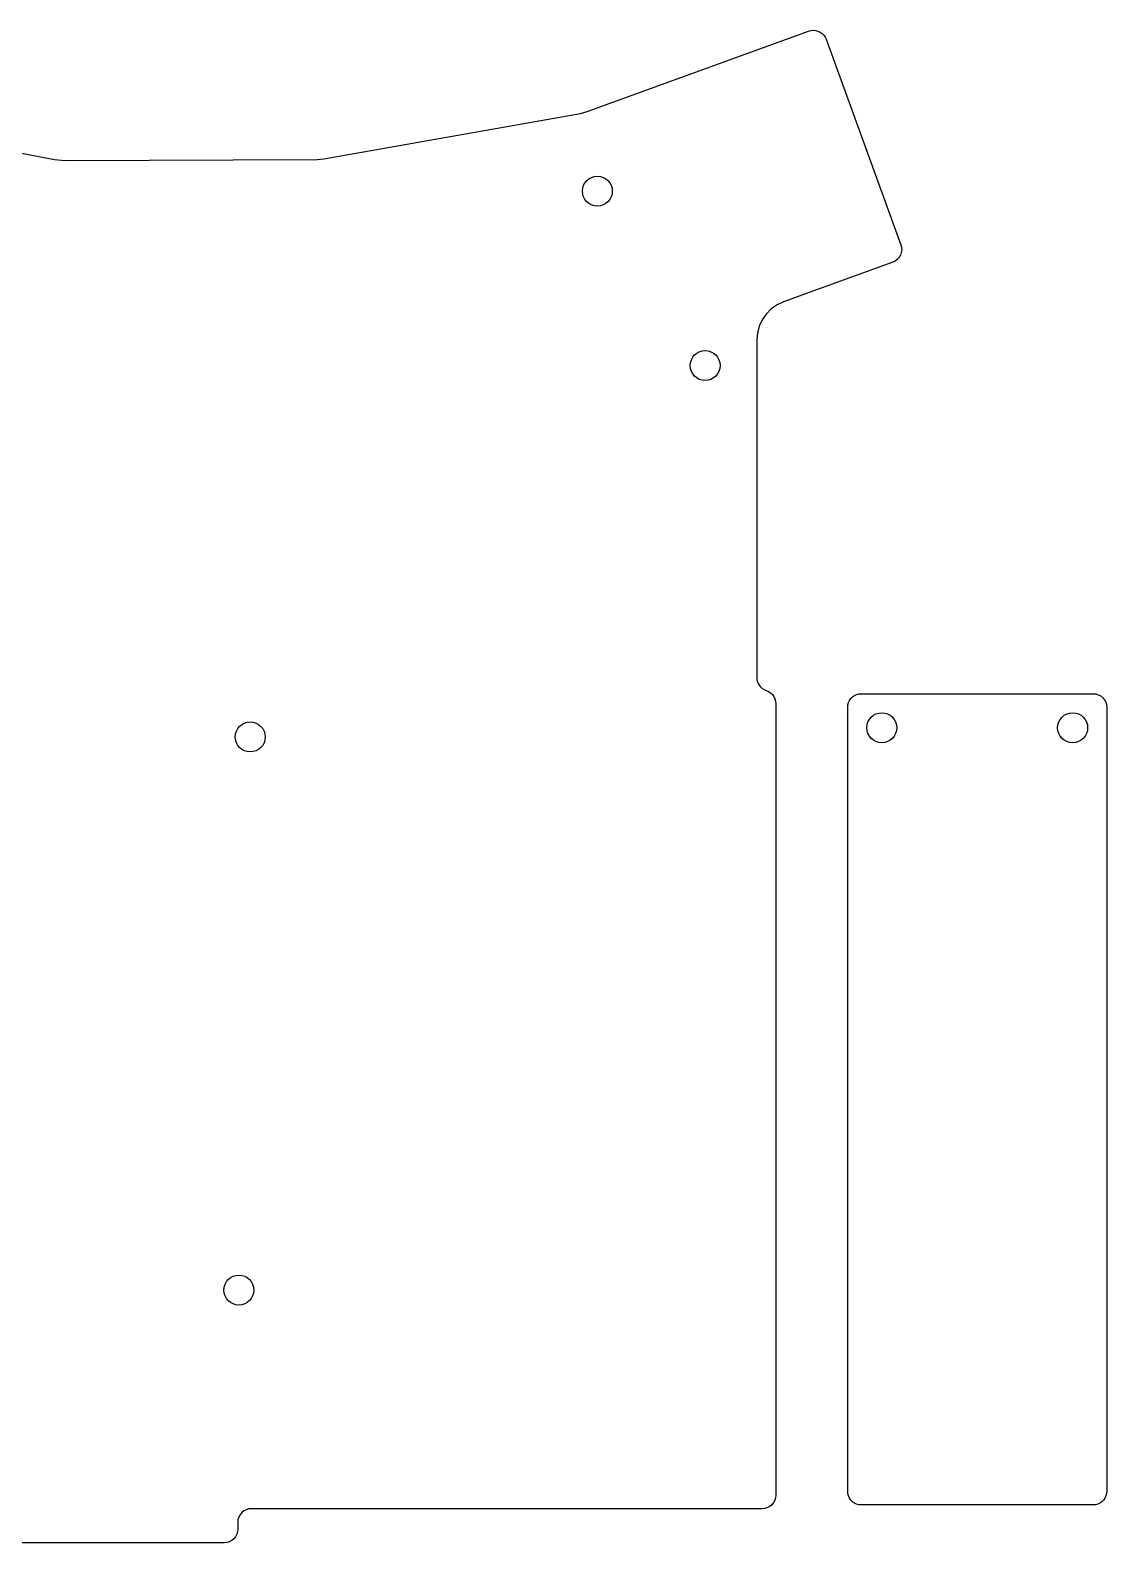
# Model space of a CAD drawing. Header units: inches. Extents: x 184 to 631, y 158 to 480.
# Drawn here: x 407.5 to 631.1, y 165.5 to 479.7 of the extents above; entities that cross this region are included whole.
import ezdxf

# ---------------------------------------------------------------- set-up
doc = ezdxf.new("R2010")
doc.units = ezdxf.units.IN
doc.header["$MEASUREMENT"] = 0

# ---------------------------------------------------------------- blocks, each defined once
blk = doc.blocks.new('block 10')
at = {"color": 7, "lineweight": 25, "true_color": 0xffffff}
blk.add_lwpolyline([(385.45, 458.04), (412.57, 452.81)], dxfattribs=at)
blk = doc.blocks.new('block 9')
blk.add_blockref('block 10', (0, 0))
blk = doc.blocks.new('block 8')
blk.add_blockref('block 9', (0, 0))
blk = doc.blocks.new('block 7')
blk.add_blockref('block 8', (0, 0))
blk = doc.blocks.new('block 14')
at = {"color": 7, "lineweight": 25, "true_color": 0xffffff}
blk.add_lwpolyline([(412.57, 452.81), (414.76, 452.61)], dxfattribs=at)
blk = doc.blocks.new('block 13')
blk.add_blockref('block 14', (0, 0))
blk = doc.blocks.new('block 12')
blk.add_blockref('block 13', (0, 0))
blk = doc.blocks.new('block 11')
blk.add_blockref('block 12', (0, 0))
blk = doc.blocks.new('block 18')
at = {"color": 7, "lineweight": 25, "true_color": 0xffffff}
blk.add_lwpolyline([(414.76, 452.61), (467.08, 452.85)], dxfattribs=at)
blk = doc.blocks.new('block 17')
blk.add_blockref('block 18', (0, 0))
blk = doc.blocks.new('block 16')
blk.add_blockref('block 17', (0, 0))
blk = doc.blocks.new('block 15')
blk.add_blockref('block 16', (0, 0))
blk = doc.blocks.new('block 22')
at = {"color": 7, "lineweight": 25, "true_color": 0xffffff}
blk.add_lwpolyline([(467.08, 452.85), (468.51, 452.98)], dxfattribs=at)
blk = doc.blocks.new('block 21')
blk.add_blockref('block 22', (0, 0))
blk = doc.blocks.new('block 20')
blk.add_blockref('block 21', (0, 0))
blk = doc.blocks.new('block 19')
blk.add_blockref('block 20', (0, 0))
blk = doc.blocks.new('block 26')
at = {"color": 7, "lineweight": 25, "true_color": 0xffffff}
blk.add_lwpolyline([(468.51, 452.98), (521.79, 462.4)], dxfattribs=at)
blk = doc.blocks.new('block 25')
blk.add_blockref('block 26', (0, 0))
blk = doc.blocks.new('block 24')
blk.add_blockref('block 25', (0, 0))
blk = doc.blocks.new('block 23')
blk.add_blockref('block 24', (0, 0))
blk = doc.blocks.new('block 30')
at = {"color": 7, "lineweight": 25, "true_color": 0xffffff}
blk.add_lwpolyline([(521.79, 462.4), (523.21, 462.78)], dxfattribs=at)
blk = doc.blocks.new('block 29')
blk.add_blockref('block 30', (0, 0))
blk = doc.blocks.new('block 28')
blk.add_blockref('block 29', (0, 0))
blk = doc.blocks.new('block 27')
blk.add_blockref('block 28', (0, 0))
blk = doc.blocks.new('block 34')
at = {"color": 7, "lineweight": 25, "true_color": 0xffffff}
blk.add_lwpolyline([(523.21, 462.78), (569.18, 479.51)], dxfattribs=at)
blk = doc.blocks.new('block 33')
blk.add_blockref('block 34', (0, 0))
blk = doc.blocks.new('block 32')
blk.add_blockref('block 33', (0, 0))
blk = doc.blocks.new('block 31')
blk.add_blockref('block 32', (0, 0))
blk = doc.blocks.new('block 38')
at = {"color": 7, "lineweight": 25, "true_color": 0xffffff}
blk.add_lwpolyline([(569.18, 479.51), (569.66, 479.64), (570.15, 479.68), (570.64, 479.64), (571.12, 479.51), (571.56, 479.3), (571.97, 479.02), (572.32, 478.67), (572.6, 478.27), (572.81, 477.82)], dxfattribs=at)
blk = doc.blocks.new('block 37')
blk.add_blockref('block 38', (0, 0))
blk = doc.blocks.new('block 36')
blk.add_blockref('block 37', (0, 0))
blk = doc.blocks.new('block 35')
blk.add_blockref('block 36', (0, 0))
blk = doc.blocks.new('block 42')
at = {"color": 7, "lineweight": 25, "true_color": 0xffffff}
blk.add_lwpolyline([(572.81, 477.82), (588.34, 435.14)], dxfattribs=at)
blk = doc.blocks.new('block 41')
blk.add_blockref('block 42', (0, 0))
blk = doc.blocks.new('block 40')
blk.add_blockref('block 41', (0, 0))
blk = doc.blocks.new('block 39')
blk.add_blockref('block 40', (0, 0))
blk = doc.blocks.new('block 46')
at = {"color": 7, "lineweight": 25, "true_color": 0xffffff}
blk.add_lwpolyline([(588.34, 435.14), (588.48, 434.6), (588.51, 434.05), (588.43, 433.5), (588.25, 432.98), (587.96, 432.5), (587.59, 432.09), (587.15, 431.75), (586.65, 431.52)], dxfattribs=at)
blk = doc.blocks.new('block 45')
blk.add_blockref('block 46', (0, 0))
blk = doc.blocks.new('block 44')
blk.add_blockref('block 45', (0, 0))
blk = doc.blocks.new('block 43')
blk.add_blockref('block 44', (0, 0))
blk = doc.blocks.new('block 50')
at = {"color": 7, "lineweight": 25, "true_color": 0xffffff}
blk.add_lwpolyline([(586.65, 431.52), (563.98, 423.27)], dxfattribs=at)
blk = doc.blocks.new('block 49')
blk.add_blockref('block 50', (0, 0))
blk = doc.blocks.new('block 48')
blk.add_blockref('block 49', (0, 0))
blk = doc.blocks.new('block 47')
blk.add_blockref('block 48', (0, 0))
blk = doc.blocks.new('block 54')
at = {"color": 7, "lineweight": 25, "true_color": 0xffffff}
blk.add_lwpolyline([(563.98, 423.27), (562.64, 422.64), (561.43, 421.79), (560.38, 420.74), (559.54, 419.53), (558.91, 418.19), (558.53, 416.76), (558.4, 415.29)], dxfattribs=at)
blk = doc.blocks.new('block 53')
blk.add_blockref('block 54', (0, 0))
blk = doc.blocks.new('block 52')
blk.add_blockref('block 53', (0, 0))
blk = doc.blocks.new('block 51')
blk.add_blockref('block 52', (0, 0))
blk = doc.blocks.new('block 58')
at = {"color": 7, "lineweight": 25, "true_color": 0xffffff}
blk.add_lwpolyline([(558.4, 415.29), (558.4, 345.24)], dxfattribs=at)
blk = doc.blocks.new('block 57')
blk.add_blockref('block 58', (0, 0))
blk = doc.blocks.new('block 56')
blk.add_blockref('block 57', (0, 0))
blk = doc.blocks.new('block 55')
blk.add_blockref('block 56', (0, 0))
blk = doc.blocks.new('block 62')
at = {"color": 7, "lineweight": 25, "true_color": 0xffffff}
blk.add_lwpolyline([(558.4, 345.24), (558.44, 344.73), (558.58, 344.24), (558.8, 343.78), (559.11, 343.37), (559.48, 343.02), (559.91, 342.74), (560.38, 342.54)], dxfattribs=at)
blk = doc.blocks.new('block 61')
blk.add_blockref('block 62', (0, 0))
blk = doc.blocks.new('block 60')
blk.add_blockref('block 61', (0, 0))
blk = doc.blocks.new('block 59')
blk.add_blockref('block 60', (0, 0))
blk = doc.blocks.new('block 66')
at = {"color": 7, "lineweight": 25, "true_color": 0xffffff}
blk.add_lwpolyline([(560.38, 342.54), (560.85, 342.34), (561.28, 342.06), (561.65, 341.71), (561.95, 341.3), (562.17, 340.84), (562.31, 340.35), (562.36, 339.84)], dxfattribs=at)
blk = doc.blocks.new('block 65')
blk.add_blockref('block 66', (0, 0))
blk = doc.blocks.new('block 64')
blk.add_blockref('block 65', (0, 0))
blk = doc.blocks.new('block 63')
blk.add_blockref('block 64', (0, 0))
blk = doc.blocks.new('block 70')
at = {"color": 7, "lineweight": 25, "true_color": 0xffffff}
blk.add_lwpolyline([(562.36, 339.84), (562.36, 240.65), (562.36, 175.42)], dxfattribs=at)
blk = doc.blocks.new('block 69')
blk.add_blockref('block 70', (0, 0))
blk = doc.blocks.new('block 68')
blk.add_blockref('block 69', (0, 0))
blk = doc.blocks.new('block 67')
blk.add_blockref('block 68', (0, 0))
blk = doc.blocks.new('block 74')
at = {"color": 7, "lineweight": 25, "true_color": 0xffffff}
blk.add_lwpolyline([(562.36, 175.42), (562.3, 174.87), (562.14, 174.34), (561.88, 173.85), (561.53, 173.42), (561.1, 173.07), (560.61, 172.81), (560.08, 172.65), (559.53, 172.59)], dxfattribs=at)
blk = doc.blocks.new('block 73')
blk.add_blockref('block 74', (0, 0))
blk = doc.blocks.new('block 72')
blk.add_blockref('block 73', (0, 0))
blk = doc.blocks.new('block 71')
blk.add_blockref('block 72', (0, 0))
blk = doc.blocks.new('block 78')
at = {"color": 7, "lineweight": 25, "true_color": 0xffffff}
blk.add_lwpolyline([(559.53, 172.59), (453.43, 172.59)], dxfattribs=at)
blk = doc.blocks.new('block 77')
blk.add_blockref('block 78', (0, 0))
blk = doc.blocks.new('block 76')
blk.add_blockref('block 77', (0, 0))
blk = doc.blocks.new('block 75')
blk.add_blockref('block 76', (0, 0))
blk = doc.blocks.new('block 82')
at = {"color": 7, "lineweight": 25, "true_color": 0xffffff}
blk.add_lwpolyline([(453.43, 172.59), (452.87, 172.54), (452.34, 172.38), (451.85, 172.12), (451.43, 171.77), (451.07, 171.34), (450.81, 170.85), (450.65, 170.32), (450.6, 169.77)], dxfattribs=at)
blk = doc.blocks.new('block 81')
blk.add_blockref('block 82', (0, 0))
blk = doc.blocks.new('block 80')
blk.add_blockref('block 81', (0, 0))
blk = doc.blocks.new('block 79')
blk.add_blockref('block 80', (0, 0))
blk = doc.blocks.new('block 86')
at = {"color": 7, "lineweight": 25, "true_color": 0xffffff}
blk.add_lwpolyline([(450.6, 169.77), (450.6, 168.35)], dxfattribs=at)
blk = doc.blocks.new('block 85')
blk.add_blockref('block 86', (0, 0))
blk = doc.blocks.new('block 84')
blk.add_blockref('block 85', (0, 0))
blk = doc.blocks.new('block 83')
blk.add_blockref('block 84', (0, 0))
blk = doc.blocks.new('block 90')
at = {"color": 7, "lineweight": 25, "true_color": 0xffffff}
blk.add_lwpolyline([(450.6, 168.35), (450.54, 167.8), (450.38, 167.27), (450.12, 166.78), (449.77, 166.35), (449.34, 166), (448.85, 165.74), (448.32, 165.58), (447.77, 165.52)], dxfattribs=at)
blk = doc.blocks.new('block 89')
blk.add_blockref('block 90', (0, 0))
blk = doc.blocks.new('block 88')
blk.add_blockref('block 89', (0, 0))
blk = doc.blocks.new('block 87')
blk.add_blockref('block 88', (0, 0))
blk = doc.blocks.new('block 94')
at = {"color": 7, "lineweight": 25, "true_color": 0xffffff}
blk.add_lwpolyline([(447.77, 165.52), (399.52, 165.52)], dxfattribs=at)
blk = doc.blocks.new('block 93')
blk.add_blockref('block 94', (0, 0))
blk = doc.blocks.new('block 92')
blk.add_blockref('block 93', (0, 0))
blk = doc.blocks.new('block 91')
blk.add_blockref('block 92', (0, 0))
blk = doc.blocks.new('block 2')
for name in ['block 31', 'block 35', 'block 39', 'block 23', 'block 27', 'block 7', 'block 11', 'block 15', 'block 19', 'block 43', 'block 47', 'block 51', 'block 55', 'block 59', 'block 63', 'block 67', 'block 71', 'block 79', 'block 83', 'block 75', 'block 87', 'block 91']:
    blk.add_blockref(name, (0, 0))
blk = doc.blocks.new('block 183')
at = {"color": 7, "lineweight": 25, "true_color": 0xffffff}
blk.add_open_spline([(550.79, 410.03), (550.79, 411.75), (549.4, 413.14), (547.68, 413.14), (547.68, 413.14), (547.68, 413.14), (547.68, 413.14), (547.68, 413.14), (547.68, 413.14), (547.68, 413.14), (547.68, 413.14), (547.68, 413.14), (547.68, 413.14), (547.68, 413.14), (547.68, 413.14), (547.68, 413.14), (547.68, 413.14), (547.68, 413.14), (547.68, 413.14), (547.68, 413.14), (547.68, 413.14), (547.68, 413.14), (547.68, 413.14), (547.68, 413.14), (547.68, 413.14), (547.68, 413.14), (547.68, 413.14), (547.68, 413.14), (547.68, 413.14), (547.68, 413.14), (547.68, 413.14), (547.68, 413.14), (547.68, 413.14), (547.68, 413.14), (547.68, 413.14), (547.68, 413.14), (547.68, 413.14), (547.68, 413.14), (547.68, 413.14), (547.68, 413.14), (547.68, 413.14), (547.68, 413.14), (547.68, 413.14), (547.68, 413.14), (547.68, 413.14), (547.68, 413.14), (547.68, 413.14), (547.68, 413.14), (547.68, 413.14), (545.96, 413.14), (544.57, 411.75), (544.57, 410.03), (544.57, 410.03), (544.57, 410.03), (544.57, 410.03), (544.57, 410.03), (544.57, 410.03), (544.57, 410.03), (544.57, 410.03), (544.57, 410.03), (544.57, 410.03), (544.57, 410.03), (544.57, 410.03), (544.57, 410.03), (544.57, 410.03), (544.57, 410.03), (544.57, 410.03), (544.57, 410.03), (544.57, 410.03), (544.57, 410.03), (544.57, 410.03), (544.57, 410.03), (544.57, 410.03), (544.57, 410.03), (544.57, 410.03), (544.57, 410.03), (544.57, 410.03), (544.57, 410.03), (544.57, 410.03), (544.57, 410.03), (544.57, 410.03), (544.57, 410.03), (544.57, 410.03), (544.57, 410.03), (544.57, 410.03), (544.57, 410.03), (544.57, 410.03), (544.57, 410.03), (544.57, 410.03), (544.57, 410.03), (544.57, 410.03), (544.57, 410.03), (544.57, 410.03), (544.57, 410.03), (544.57, 410.03), (544.57, 410.03), (544.57, 410.03), (544.57, 408.31), (545.96, 406.92), (547.68, 406.92), (547.68, 406.92), (547.68, 406.92), (547.68, 406.92), (547.68, 406.92), (547.68, 406.92), (547.68, 406.92), (547.68, 406.92), (547.68, 406.92), (547.68, 406.92), (547.68, 406.92), (547.68, 406.92), (547.68, 406.92), (547.68, 406.92), (547.68, 406.92), (547.68, 406.92), (547.68, 406.92), (547.68, 406.92), (547.68, 406.92), (547.68, 406.92), (547.68, 406.92), (547.68, 406.92), (547.68, 406.92), (547.68, 406.92), (547.68, 406.92), (547.68, 406.92), (547.68, 406.92), (547.68, 406.92), (547.68, 406.92), (547.68, 406.92), (547.68, 406.92), (547.68, 406.92), (547.68, 406.92), (547.68, 406.92), (547.68, 406.92), (547.68, 406.92), (547.68, 406.92), (547.68, 406.92), (547.68, 406.92), (547.68, 406.92), (547.68, 406.92), (547.68, 406.92), (547.68, 406.92), (547.68, 406.92), (547.68, 406.92), (547.68, 406.92), (549.4, 406.92), (550.79, 408.31), (550.79, 410.03), (550.79, 410.03), (550.79, 410.03), (550.79, 410.03), (550.79, 410.03), (550.79, 410.03), (550.79, 410.03), (550.79, 410.03), (550.79, 410.03), (550.79, 410.03), (550.79, 410.03), (550.79, 410.03), (550.79, 410.03), (550.79, 410.03), (550.79, 410.03), (550.79, 410.03), (550.79, 410.03), (550.79, 410.03), (550.79, 410.03), (550.79, 410.03), (550.79, 410.03), (550.79, 410.03), (550.79, 410.03), (550.79, 410.03), (550.79, 410.03), (550.79, 410.03), (550.79, 410.03), (550.79, 410.03), (550.79, 410.03), (550.79, 410.03), (550.79, 410.03), (550.79, 410.03), (550.79, 410.03), (550.79, 410.03), (550.79, 410.03), (550.79, 410.03), (550.79, 410.03), (550.79, 410.03), (550.79, 410.03), (550.79, 410.03), (550.79, 410.03), (550.79, 410.03), (550.79, 410.03), (550.79, 410.03), (550.79, 410.03), (550.79, 410.03), (550.79, 410.03), (550.79, 410.03), (550.79, 410.03), (550.79, 410.03), (550.79, 410.03), (550.79, 410.03), (550.79, 410.03), (550.79, 410.03), (550.79, 410.03), (550.79, 410.03), (550.79, 410.03), (550.79, 410.03), (550.79, 410.03), (550.79, 410.03), (550.79, 410.03), (550.79, 410.03), (550.79, 410.03), (550.79, 410.03), (550.79, 410.03), (550.79, 410.03), (550.79, 410.03), (550.79, 410.03), (550.79, 410.03), (550.79, 410.03), (550.79, 410.03), (550.79, 410.03), (550.79, 410.03), (550.79, 410.03), (550.79, 410.03), (550.79, 410.03), (550.79, 410.03), (550.79, 410.03), (550.79, 410.03), (550.79, 410.03), (550.79, 410.03), (550.79, 410.03), (550.79, 410.03), (550.79, 410.03), (550.79, 410.03), (550.79, 410.03), (550.79, 410.03), (550.79, 410.03), (550.79, 410.03), (550.79, 410.03), (550.79, 410.03), (550.79, 410.03), (550.79, 410.03), (550.79, 410.03), (550.79, 410.03), (550.79, 410.03), (550.79, 410.03)], degree=3, knots=[0, 0, 0, 0, 1, 1, 1, 2, 2, 2, 3, 3, 3, 4, 4, 4, 5, 5, 5, 6, 6, 6, 7, 7, 7, 8, 8, 8, 9, 9, 9, 10, 10, 10, 11, 11, 11, 12, 12, 12, 13, 13, 13, 14, 14, 14, 15, 15, 15, 16, 16, 16, 17, 17, 17, 18, 18, 18, 19, 19, 19, 20, 20, 20, 21, 21, 21, 22, 22, 22, 23, 23, 23, 24, 24, 24, 25, 25, 25, 26, 26, 26, 27, 27, 27, 28, 28, 28, 29, 29, 29, 30, 30, 30, 31, 31, 31, 32, 32, 32, 33, 33, 33, 34, 34, 34, 35, 35, 35, 36, 36, 36, 37, 37, 37, 38, 38, 38, 39, 39, 39, 40, 40, 40, 41, 41, 41, 42, 42, 42, 43, 43, 43, 44, 44, 44, 45, 45, 45, 46, 46, 46, 47, 47, 47, 48, 48, 48, 49, 49, 49, 50, 50, 50, 51, 51, 51, 52, 52, 52, 53, 53, 53, 54, 54, 54, 55, 55, 55, 56, 56, 56, 57, 57, 57, 58, 58, 58, 59, 59, 59, 60, 60, 60, 61, 61, 61, 62, 62, 62, 63, 63, 63, 64, 64, 64, 65, 65, 65, 66, 66, 66, 67, 67, 67, 68, 68, 68, 69, 69, 69, 70, 70, 70, 71, 71, 71, 72, 72, 72, 73, 73, 73, 74, 74, 74, 75, 75, 75, 76, 76, 76, 77, 77, 77, 78, 78, 78, 79, 79, 79, 80, 80, 80, 81, 81, 81, 81], dxfattribs=at)
blk = doc.blocks.new('block 182')
blk.add_blockref('block 183', (0, 0))
blk = doc.blocks.new('block 181')
blk.add_blockref('block 182', (0, 0))
blk = doc.blocks.new('block 180')
blk.add_blockref('block 181', (0, 0))
blk = doc.blocks.new('block 179')
blk.add_blockref('block 180', (0, 0))
blk = doc.blocks.new('block 203')
at = {"color": 7, "lineweight": 25, "true_color": 0xffffff}
blk.add_open_spline([(453.94, 218.01), (453.94, 219.73), (452.55, 221.12), (450.83, 221.12), (450.83, 221.12), (450.83, 221.12), (450.83, 221.12), (450.83, 221.12), (450.83, 221.12), (450.83, 221.12), (450.83, 221.12), (450.83, 221.12), (450.83, 221.12), (450.83, 221.12), (450.83, 221.12), (450.83, 221.12), (450.83, 221.12), (450.83, 221.12), (450.83, 221.12), (450.83, 221.12), (450.83, 221.12), (450.83, 221.12), (450.83, 221.12), (450.83, 221.12), (450.83, 221.12), (450.83, 221.12), (450.83, 221.12), (450.83, 221.12), (450.83, 221.12), (450.83, 221.12), (450.83, 221.12), (450.83, 221.12), (450.83, 221.12), (450.83, 221.12), (450.83, 221.12), (450.83, 221.12), (450.83, 221.12), (450.83, 221.12), (450.83, 221.12), (450.83, 221.12), (450.83, 221.12), (450.83, 221.12), (450.83, 221.12), (450.83, 221.12), (450.83, 221.12), (450.83, 221.12), (450.83, 221.12), (450.83, 221.12), (450.83, 221.12), (449.11, 221.12), (447.72, 219.73), (447.72, 218.01), (447.72, 218.01), (447.72, 218.01), (447.72, 218.01), (447.72, 218.01), (447.72, 218.01), (447.72, 218.01), (447.72, 218.01), (447.72, 218.01), (447.72, 218.01), (447.72, 218.01), (447.72, 218.01), (447.72, 218.01), (447.72, 218.01), (447.72, 218.01), (447.72, 218.01), (447.72, 218.01), (447.72, 218.01), (447.72, 218.01), (447.72, 218.01), (447.72, 218.01), (447.72, 218.01), (447.72, 218.01), (447.72, 218.01), (447.72, 218.01), (447.72, 218.01), (447.72, 218.01), (447.72, 218.01), (447.72, 218.01), (447.72, 218.01), (447.72, 218.01), (447.72, 218.01), (447.72, 218.01), (447.72, 218.01), (447.72, 218.01), (447.72, 218.01), (447.72, 218.01), (447.72, 218.01), (447.72, 218.01), (447.72, 218.01), (447.72, 218.01), (447.72, 218.01), (447.72, 218.01), (447.72, 218.01), (447.72, 218.01), (447.72, 218.01), (447.72, 216.29), (449.11, 214.9), (450.83, 214.9), (450.83, 214.9), (450.83, 214.9), (450.83, 214.9), (450.83, 214.9), (450.83, 214.9), (450.83, 214.9), (450.83, 214.9), (450.83, 214.9), (450.83, 214.9), (450.83, 214.9), (450.83, 214.9), (450.83, 214.9), (450.83, 214.9), (450.83, 214.9), (450.83, 214.9), (450.83, 214.9), (450.83, 214.9), (450.83, 214.9), (450.83, 214.9), (450.83, 214.9), (450.83, 214.9), (450.83, 214.9), (450.83, 214.9), (450.83, 214.9), (450.83, 214.9), (450.83, 214.9), (450.83, 214.9), (450.83, 214.9), (450.83, 214.9), (450.83, 214.9), (450.83, 214.9), (450.83, 214.9), (450.83, 214.9), (450.83, 214.9), (450.83, 214.9), (450.83, 214.9), (450.83, 214.9), (450.83, 214.9), (450.83, 214.9), (450.83, 214.9), (450.83, 214.9), (450.83, 214.9), (450.83, 214.9), (450.83, 214.9), (450.83, 214.9), (452.55, 214.9), (453.94, 216.29), (453.94, 218.01), (453.94, 218.01), (453.94, 218.01), (453.94, 218.01), (453.94, 218.01), (453.94, 218.01), (453.94, 218.01), (453.94, 218.01), (453.94, 218.01), (453.94, 218.01), (453.94, 218.01), (453.94, 218.01), (453.94, 218.01), (453.94, 218.01), (453.94, 218.01), (453.94, 218.01), (453.94, 218.01), (453.94, 218.01), (453.94, 218.01), (453.94, 218.01), (453.94, 218.01), (453.94, 218.01), (453.94, 218.01), (453.94, 218.01), (453.94, 218.01), (453.94, 218.01), (453.94, 218.01), (453.94, 218.01), (453.94, 218.01), (453.94, 218.01), (453.94, 218.01), (453.94, 218.01), (453.94, 218.01), (453.94, 218.01), (453.94, 218.01), (453.94, 218.01), (453.94, 218.01), (453.94, 218.01), (453.94, 218.01), (453.94, 218.01), (453.94, 218.01), (453.94, 218.01), (453.94, 218.01), (453.94, 218.01), (453.94, 218.01), (453.94, 218.01), (453.94, 218.01), (453.94, 218.01), (453.94, 218.01), (453.94, 218.01), (453.94, 218.01), (453.94, 218.01), (453.94, 218.01), (453.94, 218.01), (453.94, 218.01), (453.94, 218.01), (453.94, 218.01), (453.94, 218.01), (453.94, 218.01), (453.94, 218.01), (453.94, 218.01), (453.94, 218.01), (453.94, 218.01), (453.94, 218.01), (453.94, 218.01), (453.94, 218.01), (453.94, 218.01), (453.94, 218.01), (453.94, 218.01), (453.94, 218.01), (453.94, 218.01), (453.94, 218.01), (453.94, 218.01), (453.94, 218.01), (453.94, 218.01), (453.94, 218.01), (453.94, 218.01), (453.94, 218.01), (453.94, 218.01), (453.94, 218.01), (453.94, 218.01), (453.94, 218.01), (453.94, 218.01), (453.94, 218.01), (453.94, 218.01), (453.94, 218.01), (453.94, 218.01), (453.94, 218.01), (453.94, 218.01), (453.94, 218.01), (453.94, 218.01), (453.94, 218.01), (453.94, 218.01), (453.94, 218.01), (453.94, 218.01), (453.94, 218.01), (453.94, 218.01)], degree=3, knots=[0, 0, 0, 0, 1, 1, 1, 2, 2, 2, 3, 3, 3, 4, 4, 4, 5, 5, 5, 6, 6, 6, 7, 7, 7, 8, 8, 8, 9, 9, 9, 10, 10, 10, 11, 11, 11, 12, 12, 12, 13, 13, 13, 14, 14, 14, 15, 15, 15, 16, 16, 16, 17, 17, 17, 18, 18, 18, 19, 19, 19, 20, 20, 20, 21, 21, 21, 22, 22, 22, 23, 23, 23, 24, 24, 24, 25, 25, 25, 26, 26, 26, 27, 27, 27, 28, 28, 28, 29, 29, 29, 30, 30, 30, 31, 31, 31, 32, 32, 32, 33, 33, 33, 34, 34, 34, 35, 35, 35, 36, 36, 36, 37, 37, 37, 38, 38, 38, 39, 39, 39, 40, 40, 40, 41, 41, 41, 42, 42, 42, 43, 43, 43, 44, 44, 44, 45, 45, 45, 46, 46, 46, 47, 47, 47, 48, 48, 48, 49, 49, 49, 50, 50, 50, 51, 51, 51, 52, 52, 52, 53, 53, 53, 54, 54, 54, 55, 55, 55, 56, 56, 56, 57, 57, 57, 58, 58, 58, 59, 59, 59, 60, 60, 60, 61, 61, 61, 62, 62, 62, 63, 63, 63, 64, 64, 64, 65, 65, 65, 66, 66, 66, 67, 67, 67, 68, 68, 68, 69, 69, 69, 70, 70, 70, 71, 71, 71, 72, 72, 72, 73, 73, 73, 74, 74, 74, 75, 75, 75, 76, 76, 76, 77, 77, 77, 78, 78, 78, 79, 79, 79, 80, 80, 80, 81, 81, 81, 81], dxfattribs=at)
blk = doc.blocks.new('block 202')
blk.add_blockref('block 203', (0, 0))
blk = doc.blocks.new('block 201')
blk.add_blockref('block 202', (0, 0))
blk = doc.blocks.new('block 200')
blk.add_blockref('block 201', (0, 0))
blk = doc.blocks.new('block 199')
blk.add_blockref('block 200', (0, 0))
blk = doc.blocks.new('block 208')
at = {"color": 7, "lineweight": 25, "true_color": 0xffffff}
blk.add_open_spline([(456.31, 332.89), (456.31, 334.61), (454.91, 336.01), (453.2, 336.01), (453.2, 336.01), (453.2, 336.01), (453.2, 336.01), (453.2, 336.01), (453.2, 336.01), (453.2, 336.01), (453.2, 336.01), (453.2, 336.01), (453.2, 336.01), (453.2, 336.01), (453.2, 336.01), (453.2, 336.01), (453.2, 336.01), (453.2, 336.01), (453.2, 336.01), (453.2, 336.01), (453.2, 336.01), (453.2, 336.01), (453.2, 336.01), (453.2, 336.01), (453.2, 336.01), (453.2, 336.01), (453.2, 336.01), (453.2, 336.01), (453.2, 336.01), (453.2, 336.01), (453.2, 336.01), (453.2, 336.01), (453.2, 336.01), (453.2, 336.01), (453.2, 336.01), (453.2, 336.01), (453.2, 336.01), (453.2, 336.01), (453.2, 336.01), (453.2, 336.01), (453.2, 336.01), (453.2, 336.01), (453.2, 336.01), (453.2, 336.01), (453.2, 336.01), (453.2, 336.01), (453.2, 336.01), (453.2, 336.01), (453.2, 336.01), (451.48, 336.01), (450.08, 334.61), (450.08, 332.89), (450.08, 332.89), (450.08, 332.89), (450.08, 332.89), (450.08, 332.89), (450.08, 332.89), (450.08, 332.89), (450.08, 332.89), (450.08, 332.89), (450.08, 332.89), (450.08, 332.89), (450.08, 332.89), (450.08, 332.89), (450.08, 332.89), (450.08, 332.89), (450.08, 332.89), (450.08, 332.89), (450.08, 332.89), (450.08, 332.89), (450.08, 332.89), (450.08, 332.89), (450.08, 332.89), (450.08, 332.89), (450.08, 332.89), (450.08, 332.89), (450.08, 332.89), (450.08, 332.89), (450.08, 332.89), (450.08, 332.89), (450.08, 332.89), (450.08, 332.89), (450.08, 332.89), (450.08, 332.89), (450.08, 332.89), (450.08, 332.89), (450.08, 332.89), (450.08, 332.89), (450.08, 332.89), (450.08, 332.89), (450.08, 332.89), (450.08, 332.89), (450.08, 332.89), (450.08, 332.89), (450.08, 332.89), (450.08, 332.89), (450.08, 332.89), (450.08, 331.17), (451.48, 329.78), (453.2, 329.78), (453.2, 329.78), (453.2, 329.78), (453.2, 329.78), (453.2, 329.78), (453.2, 329.78), (453.2, 329.78), (453.2, 329.78), (453.2, 329.78), (453.2, 329.78), (453.2, 329.78), (453.2, 329.78), (453.2, 329.78), (453.2, 329.78), (453.2, 329.78), (453.2, 329.78), (453.2, 329.78), (453.2, 329.78), (453.2, 329.78), (453.2, 329.78), (453.2, 329.78), (453.2, 329.78), (453.2, 329.78), (453.2, 329.78), (453.2, 329.78), (453.2, 329.78), (453.2, 329.78), (453.2, 329.78), (453.2, 329.78), (453.2, 329.78), (453.2, 329.78), (453.2, 329.78), (453.2, 329.78), (453.2, 329.78), (453.2, 329.78), (453.2, 329.78), (453.2, 329.78), (453.2, 329.78), (453.2, 329.78), (453.2, 329.78), (453.2, 329.78), (453.2, 329.78), (453.2, 329.78), (453.2, 329.78), (453.2, 329.78), (453.2, 329.78), (454.91, 329.78), (456.31, 331.17), (456.31, 332.89), (456.31, 332.89), (456.31, 332.89), (456.31, 332.89), (456.31, 332.89), (456.31, 332.89), (456.31, 332.89), (456.31, 332.89), (456.31, 332.89), (456.31, 332.89), (456.31, 332.89), (456.31, 332.89), (456.31, 332.89), (456.31, 332.89), (456.31, 332.89), (456.31, 332.89), (456.31, 332.89), (456.31, 332.89), (456.31, 332.89), (456.31, 332.89), (456.31, 332.89), (456.31, 332.89), (456.31, 332.89), (456.31, 332.89), (456.31, 332.89), (456.31, 332.89), (456.31, 332.89), (456.31, 332.89), (456.31, 332.89), (456.31, 332.89), (456.31, 332.89), (456.31, 332.89), (456.31, 332.89), (456.31, 332.89), (456.31, 332.89), (456.31, 332.89), (456.31, 332.89), (456.31, 332.89), (456.31, 332.89), (456.31, 332.89), (456.31, 332.89), (456.31, 332.89), (456.31, 332.89), (456.31, 332.89), (456.31, 332.89), (456.31, 332.89), (456.31, 332.89), (456.31, 332.89), (456.31, 332.89), (456.31, 332.89), (456.31, 332.89), (456.31, 332.89), (456.31, 332.89), (456.31, 332.89), (456.31, 332.89), (456.31, 332.89), (456.31, 332.89), (456.31, 332.89), (456.31, 332.89), (456.31, 332.89), (456.31, 332.89), (456.31, 332.89), (456.31, 332.89), (456.31, 332.89), (456.31, 332.89), (456.31, 332.89), (456.31, 332.89), (456.31, 332.89), (456.31, 332.89), (456.31, 332.89), (456.31, 332.89), (456.31, 332.89), (456.31, 332.89), (456.31, 332.89), (456.31, 332.89), (456.31, 332.89), (456.31, 332.89), (456.31, 332.89), (456.31, 332.89), (456.31, 332.89), (456.31, 332.89), (456.31, 332.89), (456.31, 332.89), (456.31, 332.89), (456.31, 332.89), (456.31, 332.89), (456.31, 332.89), (456.31, 332.89), (456.31, 332.89), (456.31, 332.89), (456.31, 332.89), (456.31, 332.89), (456.31, 332.89), (456.31, 332.89), (456.31, 332.89), (456.31, 332.89), (456.31, 332.89)], degree=3, knots=[0, 0, 0, 0, 1, 1, 1, 2, 2, 2, 3, 3, 3, 4, 4, 4, 5, 5, 5, 6, 6, 6, 7, 7, 7, 8, 8, 8, 9, 9, 9, 10, 10, 10, 11, 11, 11, 12, 12, 12, 13, 13, 13, 14, 14, 14, 15, 15, 15, 16, 16, 16, 17, 17, 17, 18, 18, 18, 19, 19, 19, 20, 20, 20, 21, 21, 21, 22, 22, 22, 23, 23, 23, 24, 24, 24, 25, 25, 25, 26, 26, 26, 27, 27, 27, 28, 28, 28, 29, 29, 29, 30, 30, 30, 31, 31, 31, 32, 32, 32, 33, 33, 33, 34, 34, 34, 35, 35, 35, 36, 36, 36, 37, 37, 37, 38, 38, 38, 39, 39, 39, 40, 40, 40, 41, 41, 41, 42, 42, 42, 43, 43, 43, 44, 44, 44, 45, 45, 45, 46, 46, 46, 47, 47, 47, 48, 48, 48, 49, 49, 49, 50, 50, 50, 51, 51, 51, 52, 52, 52, 53, 53, 53, 54, 54, 54, 55, 55, 55, 56, 56, 56, 57, 57, 57, 58, 58, 58, 59, 59, 59, 60, 60, 60, 61, 61, 61, 62, 62, 62, 63, 63, 63, 64, 64, 64, 65, 65, 65, 66, 66, 66, 67, 67, 67, 68, 68, 68, 69, 69, 69, 70, 70, 70, 71, 71, 71, 72, 72, 72, 73, 73, 73, 74, 74, 74, 75, 75, 75, 76, 76, 76, 77, 77, 77, 78, 78, 78, 79, 79, 79, 80, 80, 80, 81, 81, 81, 81], dxfattribs=at)
blk = doc.blocks.new('block 207')
blk.add_blockref('block 208', (0, 0))
blk = doc.blocks.new('block 206')
blk.add_blockref('block 207', (0, 0))
blk = doc.blocks.new('block 205')
blk.add_blockref('block 206', (0, 0))
blk = doc.blocks.new('block 204')
blk.add_blockref('block 205', (0, 0))
blk = doc.blocks.new('block 213')
at = {"color": 7, "lineweight": 25, "true_color": 0xffffff}
blk.add_open_spline([(528.4, 446.26), (528.4, 447.98), (527.01, 449.37), (525.29, 449.37), (525.29, 449.37), (525.29, 449.37), (525.29, 449.37), (525.29, 449.37), (525.29, 449.37), (525.29, 449.37), (525.29, 449.37), (525.29, 449.37), (525.29, 449.37), (525.29, 449.37), (525.29, 449.37), (525.29, 449.37), (525.29, 449.37), (525.29, 449.37), (525.29, 449.37), (525.29, 449.37), (525.29, 449.37), (525.29, 449.37), (525.29, 449.37), (525.29, 449.37), (525.29, 449.37), (525.29, 449.37), (525.29, 449.37), (525.29, 449.37), (525.29, 449.37), (525.29, 449.37), (525.29, 449.37), (525.29, 449.37), (525.29, 449.37), (525.29, 449.37), (525.29, 449.37), (525.29, 449.37), (525.29, 449.37), (525.29, 449.37), (525.29, 449.37), (525.29, 449.37), (525.29, 449.37), (525.29, 449.37), (525.29, 449.37), (525.29, 449.37), (525.29, 449.37), (525.29, 449.37), (525.29, 449.37), (525.29, 449.37), (525.29, 449.37), (523.57, 449.37), (522.18, 447.98), (522.18, 446.26), (522.18, 446.26), (522.18, 446.26), (522.18, 446.26), (522.18, 446.26), (522.18, 446.26), (522.18, 446.26), (522.18, 446.26), (522.18, 446.26), (522.18, 446.26), (522.18, 446.26), (522.18, 446.26), (522.18, 446.26), (522.18, 446.26), (522.18, 446.26), (522.18, 446.26), (522.18, 446.26), (522.18, 446.26), (522.18, 446.26), (522.18, 446.26), (522.18, 446.26), (522.18, 446.26), (522.18, 446.26), (522.18, 446.26), (522.18, 446.26), (522.18, 446.26), (522.18, 446.26), (522.18, 446.26), (522.18, 446.26), (522.18, 446.26), (522.18, 446.26), (522.18, 446.26), (522.18, 446.26), (522.18, 446.26), (522.18, 446.26), (522.18, 446.26), (522.18, 446.26), (522.18, 446.26), (522.18, 446.26), (522.18, 446.26), (522.18, 446.26), (522.18, 446.26), (522.18, 446.26), (522.18, 446.26), (522.18, 446.26), (522.18, 446.26), (522.18, 444.54), (523.57, 443.15), (525.29, 443.15), (525.29, 443.15), (525.29, 443.15), (525.29, 443.15), (525.29, 443.15), (525.29, 443.15), (525.29, 443.15), (525.29, 443.15), (525.29, 443.15), (525.29, 443.15), (525.29, 443.15), (525.29, 443.15), (525.29, 443.15), (525.29, 443.15), (525.29, 443.15), (525.29, 443.15), (525.29, 443.15), (525.29, 443.15), (525.29, 443.15), (525.29, 443.15), (525.29, 443.15), (525.29, 443.15), (525.29, 443.15), (525.29, 443.15), (525.29, 443.15), (525.29, 443.15), (525.29, 443.15), (525.29, 443.15), (525.29, 443.15), (525.29, 443.15), (525.29, 443.15), (525.29, 443.15), (525.29, 443.15), (525.29, 443.15), (525.29, 443.15), (525.29, 443.15), (525.29, 443.15), (525.29, 443.15), (525.29, 443.15), (525.29, 443.15), (525.29, 443.15), (525.29, 443.15), (525.29, 443.15), (525.29, 443.15), (525.29, 443.15), (525.29, 443.15), (527.01, 443.15), (528.4, 444.54), (528.4, 446.26), (528.4, 446.26), (528.4, 446.26), (528.4, 446.26), (528.4, 446.26), (528.4, 446.26), (528.4, 446.26), (528.4, 446.26), (528.4, 446.26), (528.4, 446.26), (528.4, 446.26), (528.4, 446.26), (528.4, 446.26), (528.4, 446.26), (528.4, 446.26), (528.4, 446.26), (528.4, 446.26), (528.4, 446.26), (528.4, 446.26), (528.4, 446.26), (528.4, 446.26), (528.4, 446.26), (528.4, 446.26), (528.4, 446.26), (528.4, 446.26), (528.4, 446.26), (528.4, 446.26), (528.4, 446.26), (528.4, 446.26), (528.4, 446.26), (528.4, 446.26), (528.4, 446.26), (528.4, 446.26), (528.4, 446.26), (528.4, 446.26), (528.4, 446.26), (528.4, 446.26), (528.4, 446.26), (528.4, 446.26), (528.4, 446.26), (528.4, 446.26), (528.4, 446.26), (528.4, 446.26), (528.4, 446.26), (528.4, 446.26), (528.4, 446.26), (528.4, 446.26), (528.4, 446.26), (528.4, 446.26), (528.4, 446.26), (528.4, 446.26), (528.4, 446.26), (528.4, 446.26), (528.4, 446.26), (528.4, 446.26), (528.4, 446.26), (528.4, 446.26), (528.4, 446.26), (528.4, 446.26), (528.4, 446.26), (528.4, 446.26), (528.4, 446.26), (528.4, 446.26), (528.4, 446.26), (528.4, 446.26), (528.4, 446.26), (528.4, 446.26), (528.4, 446.26), (528.4, 446.26), (528.4, 446.26), (528.4, 446.26), (528.4, 446.26), (528.4, 446.26), (528.4, 446.26), (528.4, 446.26), (528.4, 446.26), (528.4, 446.26), (528.4, 446.26), (528.4, 446.26), (528.4, 446.26), (528.4, 446.26), (528.4, 446.26), (528.4, 446.26), (528.4, 446.26), (528.4, 446.26), (528.4, 446.26), (528.4, 446.26), (528.4, 446.26), (528.4, 446.26), (528.4, 446.26), (528.4, 446.26), (528.4, 446.26), (528.4, 446.26), (528.4, 446.26), (528.4, 446.26), (528.4, 446.26), (528.4, 446.26)], degree=3, knots=[0, 0, 0, 0, 1, 1, 1, 2, 2, 2, 3, 3, 3, 4, 4, 4, 5, 5, 5, 6, 6, 6, 7, 7, 7, 8, 8, 8, 9, 9, 9, 10, 10, 10, 11, 11, 11, 12, 12, 12, 13, 13, 13, 14, 14, 14, 15, 15, 15, 16, 16, 16, 17, 17, 17, 18, 18, 18, 19, 19, 19, 20, 20, 20, 21, 21, 21, 22, 22, 22, 23, 23, 23, 24, 24, 24, 25, 25, 25, 26, 26, 26, 27, 27, 27, 28, 28, 28, 29, 29, 29, 30, 30, 30, 31, 31, 31, 32, 32, 32, 33, 33, 33, 34, 34, 34, 35, 35, 35, 36, 36, 36, 37, 37, 37, 38, 38, 38, 39, 39, 39, 40, 40, 40, 41, 41, 41, 42, 42, 42, 43, 43, 43, 44, 44, 44, 45, 45, 45, 46, 46, 46, 47, 47, 47, 48, 48, 48, 49, 49, 49, 50, 50, 50, 51, 51, 51, 52, 52, 52, 53, 53, 53, 54, 54, 54, 55, 55, 55, 56, 56, 56, 57, 57, 57, 58, 58, 58, 59, 59, 59, 60, 60, 60, 61, 61, 61, 62, 62, 62, 63, 63, 63, 64, 64, 64, 65, 65, 65, 66, 66, 66, 67, 67, 67, 68, 68, 68, 69, 69, 69, 70, 70, 70, 71, 71, 71, 72, 72, 72, 73, 73, 73, 74, 74, 74, 75, 75, 75, 76, 76, 76, 77, 77, 77, 78, 78, 78, 79, 79, 79, 80, 80, 80, 81, 81, 81, 81], dxfattribs=at)
blk = doc.blocks.new('block 212')
blk.add_blockref('block 213', (0, 0))
blk = doc.blocks.new('block 211')
blk.add_blockref('block 212', (0, 0))
blk = doc.blocks.new('block 210')
blk.add_blockref('block 211', (0, 0))
blk = doc.blocks.new('block 209')
blk.add_blockref('block 210', (0, 0))
blk = doc.blocks.new('block 218')
at = {"color": 7, "lineweight": 25, "true_color": 0xffffff}
blk.add_lwpolyline([(580.12, 173.38), (579.63, 173.42), (579.15, 173.55), (578.71, 173.76), (578.3, 174.04), (577.95, 174.39), (577.67, 174.8), (577.46, 175.24), (577.33, 175.72), (577.29, 176.21)], dxfattribs=at)
blk = doc.blocks.new('block 217')
blk.add_blockref('block 218', (0, 0))
blk = doc.blocks.new('block 216')
blk.add_blockref('block 217', (0, 0))
blk = doc.blocks.new('block 215')
blk.add_blockref('block 216', (0, 0))
blk = doc.blocks.new('block 222')
at = {"color": 7, "lineweight": 25, "true_color": 0xffffff}
blk.add_lwpolyline([(577.29, 176.21), (577.29, 339.05)], dxfattribs=at)
blk = doc.blocks.new('block 221')
blk.add_blockref('block 222', (0, 0))
blk = doc.blocks.new('block 220')
blk.add_blockref('block 221', (0, 0))
blk = doc.blocks.new('block 219')
blk.add_blockref('block 220', (0, 0))
blk = doc.blocks.new('block 226')
at = {"color": 7, "lineweight": 25, "true_color": 0xffffff}
blk.add_lwpolyline([(577.29, 339.05), (577.33, 339.54), (577.46, 340.02), (577.67, 340.47), (577.95, 340.87), (578.3, 341.22), (578.71, 341.51), (579.15, 341.71), (579.63, 341.84), (580.12, 341.88)], dxfattribs=at)
blk = doc.blocks.new('block 225')
blk.add_blockref('block 226', (0, 0))
blk = doc.blocks.new('block 224')
blk.add_blockref('block 225', (0, 0))
blk = doc.blocks.new('block 223')
blk.add_blockref('block 224', (0, 0))
blk = doc.blocks.new('block 230')
at = {"color": 7, "lineweight": 25, "true_color": 0xffffff}
blk.add_lwpolyline([(580.12, 341.88), (628.27, 341.88)], dxfattribs=at)
blk = doc.blocks.new('block 229')
blk.add_blockref('block 230', (0, 0))
blk = doc.blocks.new('block 228')
blk.add_blockref('block 229', (0, 0))
blk = doc.blocks.new('block 227')
blk.add_blockref('block 228', (0, 0))
blk = doc.blocks.new('block 234')
at = {"color": 7, "lineweight": 25, "true_color": 0xffffff}
blk.add_lwpolyline([(628.27, 341.88), (628.82, 341.83), (629.35, 341.67), (629.84, 341.41), (630.27, 341.05), (630.62, 340.63), (630.88, 340.14), (631.05, 339.61), (631.1, 339.05)], dxfattribs=at)
blk = doc.blocks.new('block 233')
blk.add_blockref('block 234', (0, 0))
blk = doc.blocks.new('block 232')
blk.add_blockref('block 233', (0, 0))
blk = doc.blocks.new('block 231')
blk.add_blockref('block 232', (0, 0))
blk = doc.blocks.new('block 238')
at = {"color": 7, "lineweight": 25, "true_color": 0xffffff}
blk.add_lwpolyline([(631.1, 339.05), (631.1, 183.29), (631.1, 176.21)], dxfattribs=at)
blk = doc.blocks.new('block 237')
blk.add_blockref('block 238', (0, 0))
blk = doc.blocks.new('block 236')
blk.add_blockref('block 237', (0, 0))
blk = doc.blocks.new('block 235')
blk.add_blockref('block 236', (0, 0))
blk = doc.blocks.new('block 242')
at = {"color": 7, "lineweight": 25, "true_color": 0xffffff}
blk.add_lwpolyline([(631.1, 176.21), (631.06, 175.72), (630.93, 175.24), (630.72, 174.8), (630.44, 174.39), (630.09, 174.04), (629.68, 173.76), (629.24, 173.55), (628.76, 173.42), (628.27, 173.38)], dxfattribs=at)
blk = doc.blocks.new('block 241')
blk.add_blockref('block 242', (0, 0))
blk = doc.blocks.new('block 240')
blk.add_blockref('block 241', (0, 0))
blk = doc.blocks.new('block 239')
blk.add_blockref('block 240', (0, 0))
blk = doc.blocks.new('block 246')
at = {"color": 7, "lineweight": 25, "true_color": 0xffffff}
blk.add_lwpolyline([(628.27, 173.38), (580.12, 173.38)], dxfattribs=at)
blk = doc.blocks.new('block 245')
blk.add_blockref('block 246', (0, 0))
blk = doc.blocks.new('block 244')
blk.add_blockref('block 245', (0, 0))
blk = doc.blocks.new('block 243')
blk.add_blockref('block 244', (0, 0))
blk = doc.blocks.new('block 214')
for name in ['block 223', 'block 227', 'block 231', 'block 219', 'block 235', 'block 215', 'block 239', 'block 243']:
    blk.add_blockref(name, (0, 0))
blk = doc.blocks.new('block 251')
at = {"color": 7, "lineweight": 25, "true_color": 0xffffff}
blk.add_open_spline([(627.13, 334.8), (627.13, 336.53), (625.74, 337.92), (624.02, 337.92), (624.02, 337.92), (624.02, 337.92), (624.02, 337.92), (624.02, 337.92), (624.02, 337.92), (624.02, 337.92), (624.02, 337.92), (624.02, 337.92), (624.02, 337.92), (624.02, 337.92), (624.02, 337.92), (624.02, 337.92), (624.02, 337.92), (624.02, 337.92), (624.02, 337.92), (624.02, 337.92), (624.02, 337.92), (624.02, 337.92), (624.02, 337.92), (624.02, 337.92), (624.02, 337.92), (624.02, 337.92), (624.02, 337.92), (624.02, 337.92), (624.02, 337.92), (624.02, 337.92), (624.02, 337.92), (624.02, 337.92), (624.02, 337.92), (624.02, 337.92), (624.02, 337.92), (624.02, 337.92), (624.02, 337.92), (624.02, 337.92), (624.02, 337.92), (624.02, 337.92), (624.02, 337.92), (624.02, 337.92), (624.02, 337.92), (624.02, 337.92), (624.02, 337.92), (624.02, 337.92), (624.02, 337.92), (624.02, 337.92), (624.02, 337.92), (622.3, 337.92), (620.9, 336.53), (620.9, 334.8), (620.9, 334.8), (620.9, 334.8), (620.9, 334.8), (620.9, 334.8), (620.9, 334.8), (620.9, 334.8), (620.9, 334.8), (620.9, 334.8), (620.9, 334.8), (620.9, 334.8), (620.9, 334.8), (620.9, 334.8), (620.9, 334.8), (620.9, 334.8), (620.9, 334.8), (620.9, 334.8), (620.9, 334.8), (620.9, 334.8), (620.9, 334.8), (620.9, 334.8), (620.9, 334.8), (620.9, 334.8), (620.9, 334.8), (620.9, 334.8), (620.9, 334.8), (620.9, 334.8), (620.9, 334.8), (620.9, 334.8), (620.9, 334.8), (620.9, 334.8), (620.9, 334.8), (620.9, 334.8), (620.9, 334.8), (620.9, 334.8), (620.9, 334.8), (620.9, 334.8), (620.9, 334.8), (620.9, 334.8), (620.9, 334.8), (620.9, 334.8), (620.9, 334.8), (620.9, 334.8), (620.9, 334.8), (620.9, 334.8), (620.9, 334.8), (620.9, 333.08), (622.3, 331.69), (624.02, 331.69), (624.02, 331.69), (624.02, 331.69), (624.02, 331.69), (624.02, 331.69), (624.02, 331.69), (624.02, 331.69), (624.02, 331.69), (624.02, 331.69), (624.02, 331.69), (624.02, 331.69), (624.02, 331.69), (624.02, 331.69), (624.02, 331.69), (624.02, 331.69), (624.02, 331.69), (624.02, 331.69), (624.02, 331.69), (624.02, 331.69), (624.02, 331.69), (624.02, 331.69), (624.02, 331.69), (624.02, 331.69), (624.02, 331.69), (624.02, 331.69), (624.02, 331.69), (624.02, 331.69), (624.02, 331.69), (624.02, 331.69), (624.02, 331.69), (624.02, 331.69), (624.02, 331.69), (624.02, 331.69), (624.02, 331.69), (624.02, 331.69), (624.02, 331.69), (624.02, 331.69), (624.02, 331.69), (624.02, 331.69), (624.02, 331.69), (624.02, 331.69), (624.02, 331.69), (624.02, 331.69), (624.02, 331.69), (624.02, 331.69), (624.02, 331.69), (625.74, 331.69), (627.13, 333.08), (627.13, 334.8), (627.13, 334.8), (627.13, 334.8), (627.13, 334.8), (627.13, 334.8), (627.13, 334.8), (627.13, 334.8), (627.13, 334.8), (627.13, 334.8), (627.13, 334.8), (627.13, 334.8), (627.13, 334.8), (627.13, 334.8), (627.13, 334.8), (627.13, 334.8), (627.13, 334.8), (627.13, 334.8), (627.13, 334.8), (627.13, 334.8), (627.13, 334.8), (627.13, 334.8), (627.13, 334.8), (627.13, 334.8), (627.13, 334.8), (627.13, 334.8), (627.13, 334.8), (627.13, 334.8), (627.13, 334.8), (627.13, 334.8), (627.13, 334.8), (627.13, 334.8), (627.13, 334.8), (627.13, 334.8), (627.13, 334.8), (627.13, 334.8), (627.13, 334.8), (627.13, 334.8), (627.13, 334.8), (627.13, 334.8), (627.13, 334.8), (627.13, 334.8), (627.13, 334.8), (627.13, 334.8), (627.13, 334.8), (627.13, 334.8), (627.13, 334.8), (627.13, 334.8), (627.13, 334.8), (627.13, 334.8), (627.13, 334.8), (627.13, 334.8), (627.13, 334.8), (627.13, 334.8), (627.13, 334.8), (627.13, 334.8), (627.13, 334.8), (627.13, 334.8), (627.13, 334.8), (627.13, 334.8), (627.13, 334.8), (627.13, 334.8), (627.13, 334.8), (627.13, 334.8), (627.13, 334.8), (627.13, 334.8), (627.13, 334.8), (627.13, 334.8), (627.13, 334.8), (627.13, 334.8), (627.13, 334.8), (627.13, 334.8), (627.13, 334.8), (627.13, 334.8), (627.13, 334.8), (627.13, 334.8), (627.13, 334.8), (627.13, 334.8), (627.13, 334.8), (627.13, 334.8), (627.13, 334.8), (627.13, 334.8), (627.13, 334.8), (627.13, 334.8), (627.13, 334.8), (627.13, 334.8), (627.13, 334.8), (627.13, 334.8), (627.13, 334.8), (627.13, 334.8), (627.13, 334.8), (627.13, 334.8), (627.13, 334.8), (627.13, 334.8), (627.13, 334.8), (627.13, 334.8), (627.13, 334.8), (627.13, 334.8)], degree=3, knots=[0, 0, 0, 0, 1, 1, 1, 2, 2, 2, 3, 3, 3, 4, 4, 4, 5, 5, 5, 6, 6, 6, 7, 7, 7, 8, 8, 8, 9, 9, 9, 10, 10, 10, 11, 11, 11, 12, 12, 12, 13, 13, 13, 14, 14, 14, 15, 15, 15, 16, 16, 16, 17, 17, 17, 18, 18, 18, 19, 19, 19, 20, 20, 20, 21, 21, 21, 22, 22, 22, 23, 23, 23, 24, 24, 24, 25, 25, 25, 26, 26, 26, 27, 27, 27, 28, 28, 28, 29, 29, 29, 30, 30, 30, 31, 31, 31, 32, 32, 32, 33, 33, 33, 34, 34, 34, 35, 35, 35, 36, 36, 36, 37, 37, 37, 38, 38, 38, 39, 39, 39, 40, 40, 40, 41, 41, 41, 42, 42, 42, 43, 43, 43, 44, 44, 44, 45, 45, 45, 46, 46, 46, 47, 47, 47, 48, 48, 48, 49, 49, 49, 50, 50, 50, 51, 51, 51, 52, 52, 52, 53, 53, 53, 54, 54, 54, 55, 55, 55, 56, 56, 56, 57, 57, 57, 58, 58, 58, 59, 59, 59, 60, 60, 60, 61, 61, 61, 62, 62, 62, 63, 63, 63, 64, 64, 64, 65, 65, 65, 66, 66, 66, 67, 67, 67, 68, 68, 68, 69, 69, 69, 70, 70, 70, 71, 71, 71, 72, 72, 72, 73, 73, 73, 74, 74, 74, 75, 75, 75, 76, 76, 76, 77, 77, 77, 78, 78, 78, 79, 79, 79, 80, 80, 80, 81, 81, 81, 81], dxfattribs=at)
blk = doc.blocks.new('block 250')
blk.add_blockref('block 251', (0, 0))
blk = doc.blocks.new('block 249')
blk.add_blockref('block 250', (0, 0))
blk = doc.blocks.new('block 248')
blk.add_blockref('block 249', (0, 0))
blk = doc.blocks.new('block 247')
blk.add_blockref('block 248', (0, 0))
blk = doc.blocks.new('block 256')
at = {"color": 7, "lineweight": 25, "true_color": 0xffffff}
blk.add_open_spline([(587.49, 334.8), (587.49, 336.53), (586.09, 337.92), (584.37, 337.92), (584.37, 337.92), (584.37, 337.92), (584.37, 337.92), (584.37, 337.92), (584.37, 337.92), (584.37, 337.92), (584.37, 337.92), (584.37, 337.92), (584.37, 337.92), (584.37, 337.92), (584.37, 337.92), (584.37, 337.92), (584.37, 337.92), (584.37, 337.92), (584.37, 337.92), (584.37, 337.92), (584.37, 337.92), (584.37, 337.92), (584.37, 337.92), (584.37, 337.92), (584.37, 337.92), (584.37, 337.92), (584.37, 337.92), (584.37, 337.92), (584.37, 337.92), (584.37, 337.92), (584.37, 337.92), (584.37, 337.92), (584.37, 337.92), (584.37, 337.92), (584.37, 337.92), (584.37, 337.92), (584.37, 337.92), (584.37, 337.92), (584.37, 337.92), (584.37, 337.92), (584.37, 337.92), (584.37, 337.92), (584.37, 337.92), (584.37, 337.92), (584.37, 337.92), (584.37, 337.92), (584.37, 337.92), (584.37, 337.92), (584.37, 337.92), (582.65, 337.92), (581.26, 336.53), (581.26, 334.8), (581.26, 334.8), (581.26, 334.8), (581.26, 334.8), (581.26, 334.8), (581.26, 334.8), (581.26, 334.8), (581.26, 334.8), (581.26, 334.8), (581.26, 334.8), (581.26, 334.8), (581.26, 334.8), (581.26, 334.8), (581.26, 334.8), (581.26, 334.8), (581.26, 334.8), (581.26, 334.8), (581.26, 334.8), (581.26, 334.8), (581.26, 334.8), (581.26, 334.8), (581.26, 334.8), (581.26, 334.8), (581.26, 334.8), (581.26, 334.8), (581.26, 334.8), (581.26, 334.8), (581.26, 334.8), (581.26, 334.8), (581.26, 334.8), (581.26, 334.8), (581.26, 334.8), (581.26, 334.8), (581.26, 334.8), (581.26, 334.8), (581.26, 334.8), (581.26, 334.8), (581.26, 334.8), (581.26, 334.8), (581.26, 334.8), (581.26, 334.8), (581.26, 334.8), (581.26, 334.8), (581.26, 334.8), (581.26, 334.8), (581.26, 334.8), (581.26, 333.08), (582.65, 331.69), (584.37, 331.69), (584.37, 331.69), (584.37, 331.69), (584.37, 331.69), (584.37, 331.69), (584.37, 331.69), (584.37, 331.69), (584.37, 331.69), (584.37, 331.69), (584.37, 331.69), (584.37, 331.69), (584.37, 331.69), (584.37, 331.69), (584.37, 331.69), (584.37, 331.69), (584.37, 331.69), (584.37, 331.69), (584.37, 331.69), (584.37, 331.69), (584.37, 331.69), (584.37, 331.69), (584.37, 331.69), (584.37, 331.69), (584.37, 331.69), (584.37, 331.69), (584.37, 331.69), (584.37, 331.69), (584.37, 331.69), (584.37, 331.69), (584.37, 331.69), (584.37, 331.69), (584.37, 331.69), (584.37, 331.69), (584.37, 331.69), (584.37, 331.69), (584.37, 331.69), (584.37, 331.69), (584.37, 331.69), (584.37, 331.69), (584.37, 331.69), (584.37, 331.69), (584.37, 331.69), (584.37, 331.69), (584.37, 331.69), (584.37, 331.69), (584.37, 331.69), (586.09, 331.69), (587.49, 333.08), (587.49, 334.8), (587.49, 334.8), (587.49, 334.8), (587.49, 334.8), (587.49, 334.8), (587.49, 334.8), (587.49, 334.8), (587.49, 334.8), (587.49, 334.8), (587.49, 334.8), (587.49, 334.8), (587.49, 334.8), (587.49, 334.8), (587.49, 334.8), (587.49, 334.8), (587.49, 334.8), (587.49, 334.8), (587.49, 334.8), (587.49, 334.8), (587.49, 334.8), (587.49, 334.8), (587.49, 334.8), (587.49, 334.8), (587.49, 334.8), (587.49, 334.8), (587.49, 334.8), (587.49, 334.8), (587.49, 334.8), (587.49, 334.8), (587.49, 334.8), (587.49, 334.8), (587.49, 334.8), (587.49, 334.8), (587.49, 334.8), (587.49, 334.8), (587.49, 334.8), (587.49, 334.8), (587.49, 334.8), (587.49, 334.8), (587.49, 334.8), (587.49, 334.8), (587.49, 334.8), (587.49, 334.8), (587.49, 334.8), (587.49, 334.8), (587.49, 334.8), (587.49, 334.8), (587.49, 334.8), (587.49, 334.8), (587.49, 334.8), (587.49, 334.8), (587.49, 334.8), (587.49, 334.8), (587.49, 334.8), (587.49, 334.8), (587.49, 334.8), (587.49, 334.8), (587.49, 334.8), (587.49, 334.8), (587.49, 334.8), (587.49, 334.8), (587.49, 334.8), (587.49, 334.8), (587.49, 334.8), (587.49, 334.8), (587.49, 334.8), (587.49, 334.8), (587.49, 334.8), (587.49, 334.8), (587.49, 334.8), (587.49, 334.8), (587.49, 334.8), (587.49, 334.8), (587.49, 334.8), (587.49, 334.8), (587.49, 334.8), (587.49, 334.8), (587.49, 334.8), (587.49, 334.8), (587.49, 334.8), (587.49, 334.8), (587.49, 334.8), (587.49, 334.8), (587.49, 334.8), (587.49, 334.8), (587.49, 334.8), (587.49, 334.8), (587.49, 334.8), (587.49, 334.8), (587.49, 334.8), (587.49, 334.8), (587.49, 334.8), (587.49, 334.8), (587.49, 334.8), (587.49, 334.8), (587.49, 334.8), (587.49, 334.8)], degree=3, knots=[0, 0, 0, 0, 1, 1, 1, 2, 2, 2, 3, 3, 3, 4, 4, 4, 5, 5, 5, 6, 6, 6, 7, 7, 7, 8, 8, 8, 9, 9, 9, 10, 10, 10, 11, 11, 11, 12, 12, 12, 13, 13, 13, 14, 14, 14, 15, 15, 15, 16, 16, 16, 17, 17, 17, 18, 18, 18, 19, 19, 19, 20, 20, 20, 21, 21, 21, 22, 22, 22, 23, 23, 23, 24, 24, 24, 25, 25, 25, 26, 26, 26, 27, 27, 27, 28, 28, 28, 29, 29, 29, 30, 30, 30, 31, 31, 31, 32, 32, 32, 33, 33, 33, 34, 34, 34, 35, 35, 35, 36, 36, 36, 37, 37, 37, 38, 38, 38, 39, 39, 39, 40, 40, 40, 41, 41, 41, 42, 42, 42, 43, 43, 43, 44, 44, 44, 45, 45, 45, 46, 46, 46, 47, 47, 47, 48, 48, 48, 49, 49, 49, 50, 50, 50, 51, 51, 51, 52, 52, 52, 53, 53, 53, 54, 54, 54, 55, 55, 55, 56, 56, 56, 57, 57, 57, 58, 58, 58, 59, 59, 59, 60, 60, 60, 61, 61, 61, 62, 62, 62, 63, 63, 63, 64, 64, 64, 65, 65, 65, 66, 66, 66, 67, 67, 67, 68, 68, 68, 69, 69, 69, 70, 70, 70, 71, 71, 71, 72, 72, 72, 73, 73, 73, 74, 74, 74, 75, 75, 75, 76, 76, 76, 77, 77, 77, 78, 78, 78, 79, 79, 79, 80, 80, 80, 81, 81, 81, 81], dxfattribs=at)
blk = doc.blocks.new('block 255')
blk.add_blockref('block 256', (0, 0))
blk = doc.blocks.new('block 254')
blk.add_blockref('block 255', (0, 0))
blk = doc.blocks.new('block 253')
blk.add_blockref('block 254', (0, 0))
blk = doc.blocks.new('block 252')
blk.add_blockref('block 253', (0, 0))

msp = doc.modelspace()

# ---------------------------------------------------------------- block references
for name in ['block 2', 'block 209', 'block 179', 'block 214', 'block 252', 'block 247', 'block 204', 'block 199']:
    msp.add_blockref(name, (0, 0))

doc.saveas('drawing.dxf')
